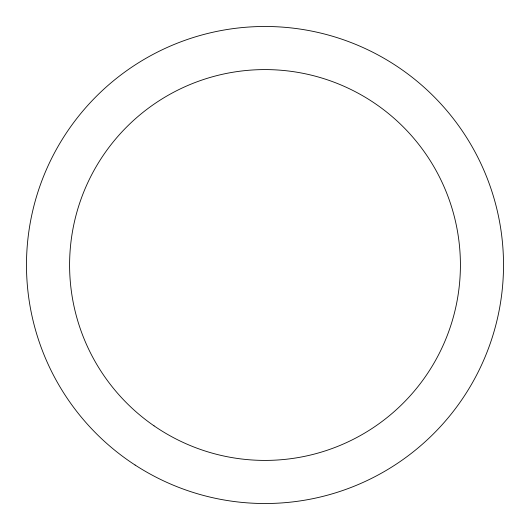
<?xml version="1.0" encoding="UTF-8"?>
<svg xmlns="http://www.w3.org/2000/svg" width="530" height="530" viewBox="0 0 530 530"><rect width="100%" height="100%" fill="white"/><g stroke="black" fill="none" stroke-linecap="round" stroke-linejoin="round"><path stroke-width="0.79" d="M135.097 465.035A238.513 238.513 0 0 0 503.189 277.481A238.513 238.513 0 0 0 156.714 52.483A238.513 238.513 0 0 0 135.097 465.035M154.051 425.855A195.411 195.411 0 0 0 459.782 280.661A195.411 195.411 0 0 0 181.174 88.483A195.411 195.411 0 0 0 154.051 425.855"/></g></svg>
